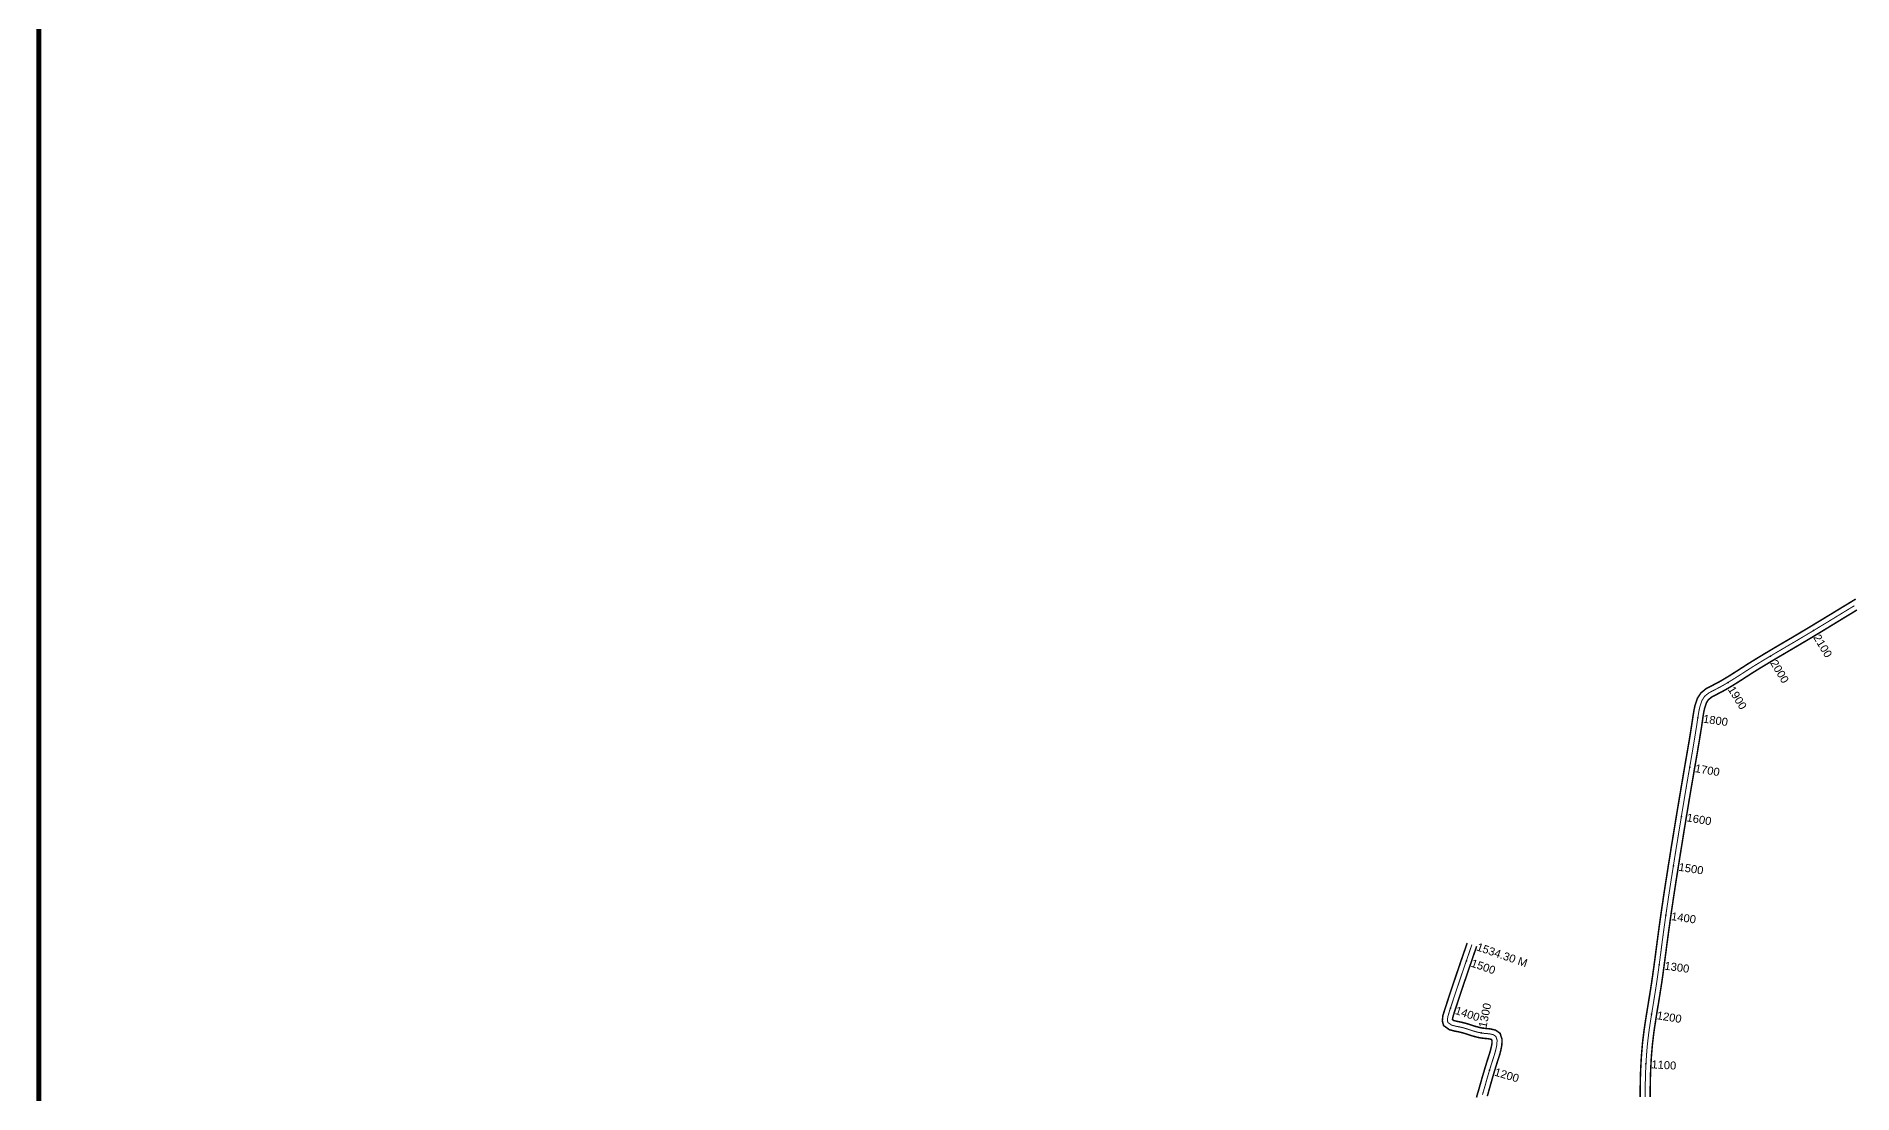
# Model space of a CAD drawing. Header units: inches. Extents: x 201585 to 225365, y 1598878 to 1613111.
# Drawn here: x 202201 to 205832, y 1605823 to 1607936 of the extents above; entities that cross this region are included whole.
import ezdxf
from ezdxf.enums import TextEntityAlignment as Align

# ---------------------------------------------------------------- set-up
doc = ezdxf.new("R2010")
doc.units = ezdxf.units.IN
doc.header["$LTSCALE"] = 15
doc.header["$MEASUREMENT"] = 0
doc.linetypes.add('HIDDEN2', pattern=[0.1875, 0.125, -0.0625])
for name, color, linetype in [('CANAL1', 7, 'Continuous'), ('CHANAGE', 1, 'Continuous'), ('text2', 7, 'Continuous')]:
    doc.layers.add(name, color=color, linetype=linetype)
doc.styles.get("Standard").update_dxf_attribs({"font": 'arial.ttf'})

msp = doc.modelspace()

# ---------------------------------------------------------------- linework, layer by layer
at = {"layer": 'CANAL1', "color": 200, "linetype": 'ByBlock', "ltscale": 40, "const_width": 3}
for points in [[(205406.8, 1605815.7), (205406.9, 1605829.5), (205407, 1605837), (205407.2, 1605847.6), (205407.4, 1605858.2), (205407.8, 1605868.9), (205408.3, 1605879.5), (205408.9, 1605890.2), (205409.6, 1605900.8), (205410.5, 1605911.4), (205411.4, 1605922.1), (205412.3, 1605930.4), (205413.9, 1605943.3), (205415.3, 1605953.9), (205416.9, 1605964.4), (205418.5, 1605974.9), (205420.2, 1605985.3), (205421.9, 1605995.8), (205423.6, 1606006.2), (205425.3, 1606016.6), (205427.4, 1606029.3), (205428.6, 1606037.3), (205430.2, 1606047.7), (205431.7, 1606058.1), (205433.1, 1606068.5), (205434.6, 1606078.9), (205436, 1606089.4), (205437.4, 1606099.8), (205438.7, 1606110.2), (205440.1, 1606120.7), (205441.5, 1606131.2), (205442.9, 1606141.6), (205444.4, 1606153), (205445.7, 1606162.6), (205447.2, 1606173.1), (205448.7, 1606183.5), (205450.2, 1606194), (205451.8, 1606204.4), (205453.3, 1606214.9), (205454.9, 1606225.3), (205456.5, 1606235.8), (205458.1, 1606246.2), (205459.8, 1606256.7), (205461.4, 1606267.1), (205463, 1606277.5), (205464.7, 1606287.9), (205466.9, 1606301.4), (205468, 1606308.8), (205469.7, 1606319.2), (205471.4, 1606329.6), (205473.1, 1606340), (205474.8, 1606350.4), (205476.5, 1606360.8), (205478.2, 1606371.2), (205479.9, 1606381.6), (205481.6, 1606392), (205483.4, 1606402.4), (205485.1, 1606412.8), (205486.9, 1606423.2), (205488.6, 1606433.6), (205490.4, 1606444.1), (205492.2, 1606454.5), (205493.9, 1606464.9), (205495.5, 1606474.1), (205497.5, 1606485.8), (205499.3, 1606496.2), (205501.1, 1606506.6), (205502.9, 1606517), (205504.7, 1606527.4), (205506.4, 1606537.8), (205508.1, 1606548.1), (205509.7, 1606558.5), (205511.8, 1606572.6), (205512.8, 1606579.2), (205514.6, 1606589.9), (205516.4, 1606598.4), (205521.3, 1606613), (205528.2, 1606623.7), (205538.6, 1606632.2), (205552.2, 1606639.3), (205558.6, 1606642.6), (205567.8, 1606647.6), (205576.7, 1606652.9), (205585.6, 1606658.3), (205594.3, 1606663.8), (205603.1, 1606669.4), (205615.6, 1606677.5), (205620.7, 1606680.8), (205629.7, 1606686.4), (205638.7, 1606691.9), (205647.7, 1606697.4), (205656.8, 1606702.9), (205665.9, 1606708.3), (205675, 1606713.7), (205684.1, 1606719.1), (205693.2, 1606724.4), (205702.4, 1606729.8), (205711.5, 1606735.1), (205723.1, 1606742), (205729.6, 1606745.9), (205738.7, 1606751.3), (205747.7, 1606756.7), (205756.7, 1606762.2), (205765.7, 1606767.6), (205774.7, 1606773.1), (205783.7, 1606778.6), (205792.7, 1606784), (205801.7, 1606789.5), (205810.7, 1606795), (205819.8, 1606800.5), (205830, 1606806.7), (205837.8, 1606811.4)], [(205426.8, 1605815.7), (205426.9, 1605829.3), (205427, 1605836.6), (205427.2, 1605847.1), (205427.4, 1605857.6), (205427.8, 1605868.1), (205428.3, 1605878.5), (205428.8, 1605888.9), (205429.5, 1605899.3), (205430.4, 1605909.7), (205431.3, 1605920.1), (205432.2, 1605928.1), (205433.7, 1605940.7), (205435.1, 1605951.1), (205436.7, 1605961.4), (205438.3, 1605971.8), (205439.9, 1605982.1), (205441.6, 1605992.5), (205443.4, 1606002.9), (205445.1, 1606013.4), (205447.1, 1606026.2), (205448.4, 1606034.3), (205450, 1606044.8), (205451.5, 1606055.3), (205453, 1606065.8), (205454.4, 1606076.2), (205455.8, 1606086.7), (205457.2, 1606097.2), (205458.6, 1606107.6), (205459.9, 1606118.1), (205461.3, 1606128.5), (205462.7, 1606139), (205464.2, 1606150.3), (205465.6, 1606159.8), (205467, 1606170.3), (205468.5, 1606180.7), (205470, 1606191.1), (205471.6, 1606201.5), (205473.1, 1606211.9), (205474.7, 1606222.3), (205476.3, 1606232.7), (205477.9, 1606243.2), (205479.5, 1606253.6), (205481.2, 1606264), (205482.8, 1606274.4), (205484.5, 1606284.8), (205486.6, 1606298.3), (205487.8, 1606305.6), (205489.5, 1606316), (205491.2, 1606326.4), (205492.8, 1606336.8), (205494.5, 1606347.2), (205496.2, 1606357.6), (205497.9, 1606368), (205499.6, 1606378.3), (205501.4, 1606388.7), (205503.1, 1606399.1), (205504.8, 1606409.5), (205506.6, 1606419.9), (205508.3, 1606430.3), (205510.1, 1606440.7), (205511.9, 1606451.1), (205513.7, 1606461.5), (205515.2, 1606470.7), (205517.3, 1606482.4), (205519.1, 1606492.8), (205520.9, 1606503.2), (205522.6, 1606513.7), (205524.4, 1606524.1), (205526.1, 1606534.6), (205527.8, 1606545), (205529.5, 1606555.4), (205531.6, 1606569.6), (205532.5, 1606576.1), (205534.2, 1606586.1), (205535.7, 1606593), (205539.5, 1606604.3), (205543.3, 1606610.2), (205549.7, 1606615.4), (205561.4, 1606621.6), (205568, 1606625), (205577.6, 1606630.2), (205587, 1606635.7), (205596.1, 1606641.3), (205605.1, 1606646.9), (205613.9, 1606652.6), (205626.4, 1606660.7), (205631.4, 1606663.9), (205640.2, 1606669.4), (205649.1, 1606674.9), (205658.1, 1606680.3), (205667, 1606685.7), (205676.1, 1606691.1), (205685.2, 1606696.5), (205694.3, 1606701.8), (205703.4, 1606707.2), (205712.5, 1606712.5), (205721.6, 1606717.9), (205733.3, 1606724.8), (205739.9, 1606728.7), (205749, 1606734.1), (205758, 1606739.6), (205767.1, 1606745), (205776.1, 1606750.5), (205785.1, 1606756), (205794.1, 1606761.5), (205803.1, 1606767), (205812.1, 1606772.5), (205821.1, 1606777.9), (205830.1, 1606783.4), (205840.3, 1606789.6)], [(205079.6, 1605815.2), (205082, 1605823.3), (205083.8, 1605829.5), (205085.9, 1605836.7), (205088.9, 1605847.3), (205090, 1605851.3), (205092.1, 1605858.7), (205094.3, 1605866), (205096.5, 1605873.4), (205098.7, 1605880.7), (205100.9, 1605887.9), (205103.4, 1605895.5), (205105.4, 1605901.8), (205107.4, 1605908.5), (205109.8, 1605918.5), (205110.5, 1605922.6), (205110.7, 1605928.3), (205109.9, 1605930.8), (205109.5, 1605931.1), (205104.6, 1605932.3), (205093.2, 1605933.4), (205087.9, 1605934.1), (205079.7, 1605935.8), (205072.1, 1605937.9), (205066.9, 1605939.5), (205058.3, 1605942.4), (205051.5, 1605944.4), (205043.9, 1605946.3), (205035.6, 1605947.8), (205025.5, 1605950.5), (205013.9, 1605958.8), (205011.4, 1605968), (205012.4, 1605978.3), (205015.8, 1605989.5), (205017.8, 1605995.5), (205020.1, 1606002.7), (205022.4, 1606009.6), (205023.6, 1606013.4), (205026.9, 1606023.3), (205029.2, 1606030.3), (205031.5, 1606037.3), (205033.9, 1606044.3), (205036.3, 1606051.4), (205038.7, 1606058.5), (205041.1, 1606065.7), (205043.6, 1606072.9), (205046.1, 1606080.1), (205048.5, 1606087.4), (205051, 1606094.7), (205053.5, 1606102), (205056.1, 1606109.3), (205058.6, 1606116.6), (205061.1, 1606123.9)], [(205101.2, 1605817.7), (205103.1, 1605824), (205105.1, 1605831.3), (205108.1, 1605841.8), (205109.2, 1605845.8), (205111.3, 1605853.1), (205113.5, 1605860.4), (205115.6, 1605867.6), (205117.8, 1605874.8), (205120, 1605881.9), (205122.4, 1605889.4), (205124.5, 1605895.8), (205126.8, 1605903.2), (205129.4, 1605914.5), (205130.4, 1605920.6), (205130.8, 1605931.2), (205126.9, 1605943.2), (205118, 1605949.6), (205107.9, 1605952), (205095.5, 1605953.3), (205091.2, 1605953.8), (205084.4, 1605955.3), (205077.8, 1605957.1), (205073.1, 1605958.6), (205064.3, 1605961.5), (205056.7, 1605963.7), (205048.1, 1605965.8), (205040, 1605967.4), (205034.1, 1605968.9), (205031.7, 1605970.6), (205032.1, 1605974.4), (205034.8, 1605983.5), (205036.7, 1605989.3), (205039.1, 1605996.5), (205041.4, 1606003.4), (205042.6, 1606007.1), (205045.9, 1606017), (205048.2, 1606023.9), (205050.5, 1606030.9), (205052.9, 1606037.9), (205055.2, 1606045), (205057.7, 1606052.1), (205060.1, 1606059.3), (205062.5, 1606066.5), (205065, 1606073.7), (205067.5, 1606080.9), (205070, 1606088.2), (205072.5, 1606095.5), (205075, 1606102.8), (205077.5, 1606110.1), (205080, 1606117.4)]]:
    msp.add_lwpolyline(points, dxfattribs=at)
at = {"layer": 'CANAL1', "color": 1, "linetype": 'HIDDEN2', "ltscale": 40, "const_width": 2}
for points in [[(205416.8, 1605815.7), (205416.9, 1605829.4), (205417, 1605836.8), (205417.2, 1605847.4), (205417.4, 1605857.9), (205417.8, 1605868.5), (205418.3, 1605879), (205418.9, 1605889.5), (205419.6, 1605900.1), (205420.4, 1605910.6), (205421.4, 1605921.1), (205422.3, 1605929.2), (205423.8, 1605942), (205425.2, 1605952.5), (205426.8, 1605962.9), (205428.4, 1605973.3), (205430.1, 1605983.7), (205431.8, 1605994.1), (205433.5, 1606004.6), (205435.2, 1606015), (205437.3, 1606027.8), (205438.5, 1606035.8), (205440.1, 1606046.2), (205441.6, 1606056.7), (205443.1, 1606067.1), (205444.5, 1606077.6), (205445.9, 1606088), (205447.3, 1606098.5), (205448.7, 1606108.9), (205450, 1606119.4), (205451.4, 1606129.9), (205452.8, 1606140.3), (205454.3, 1606151.6), (205455.7, 1606161.2), (205457.1, 1606171.7), (205458.6, 1606182.1), (205460.1, 1606192.5), (205461.7, 1606203), (205463.2, 1606213.4), (205464.8, 1606223.8), (205466.4, 1606234.3), (205468, 1606244.7), (205469.6, 1606255.1), (205471.3, 1606265.5), (205472.9, 1606275.9), (205474.6, 1606286.4), (205476.7, 1606299.9), (205477.9, 1606307.2), (205479.6, 1606317.6), (205481.3, 1606328), (205483, 1606338.4), (205484.7, 1606348.8), (205486.4, 1606359.2), (205488.1, 1606369.6), (205489.8, 1606380), (205491.5, 1606390.4), (205493.2, 1606400.8), (205495, 1606411.2), (205496.7, 1606421.6), (205498.5, 1606432), (205500.2, 1606442.4), (205502, 1606452.8), (205503.8, 1606463.2), (205505.4, 1606472.4), (205507.4, 1606484.1), (205509.2, 1606494.5), (205511, 1606504.9), (205512.8, 1606515.4), (205514.5, 1606525.8), (205516.3, 1606536.2), (205517.9, 1606546.6), (205519.6, 1606557), (205521.7, 1606571.1), (205522.7, 1606577.7), (205524.4, 1606588), (205526.1, 1606595.7), (205530.4, 1606608.7), (205535.7, 1606617), (205544.2, 1606623.8), (205556.8, 1606630.4), (205563.3, 1606633.8), (205572.7, 1606638.9), (205581.9, 1606644.3), (205590.8, 1606649.8), (205599.7, 1606655.4), (205608.5, 1606661), (205621, 1606669.1), (205626.1, 1606672.3), (205634.9, 1606677.9), (205643.9, 1606683.4), (205652.9, 1606688.9), (205661.9, 1606694.3), (205671, 1606699.7), (205680.1, 1606705.1), (205689.2, 1606710.4), (205698.3, 1606715.8), (205707.4, 1606721.1), (205716.6, 1606726.5), (205728.2, 1606733.4), (205734.8, 1606737.3), (205743.8, 1606742.7), (205752.9, 1606748.1), (205761.9, 1606753.6), (205770.9, 1606759.1), (205779.9, 1606764.5), (205788.9, 1606770), (205797.9, 1606775.5), (205806.9, 1606781), (205815.9, 1606786.5), (205824.9, 1606792), (205835.1, 1606798.1)], [(205091.6, 1605820.5), (205093.4, 1605826.7), (205095.5, 1605834), (205098.5, 1605844.5), (205099.6, 1605848.6), (205101.7, 1605855.9), (205103.9, 1605863.2), (205106, 1605870.5), (205108.2, 1605877.7), (205110.5, 1605884.9), (205112.9, 1605892.4), (205115, 1605898.8), (205117.1, 1605905.9), (205119.6, 1605916.5), (205120.5, 1605921.6), (205120.8, 1605929.8), (205118.4, 1605937), (205113.7, 1605940.4), (205106.3, 1605942.2), (205094.3, 1605943.3), (205089.6, 1605944), (205082, 1605945.5), (205074.9, 1605947.5), (205070, 1605949), (205061.3, 1605951.9), (205054.1, 1605954.1), (205046, 1605956), (205037.8, 1605957.6), (205029.8, 1605959.7), (205022.6, 1605964.9), (205021.5, 1605968.9), (205022.3, 1605976.4), (205025.3, 1605986.5), (205027.2, 1605992.4), (205029.6, 1605999.6), (205031.9, 1606006.5), (205033.1, 1606010.3), (205036.4, 1606020.2), (205038.7, 1606027.1), (205041, 1606034.1), (205043.4, 1606041.1), (205045.8, 1606048.2), (205048.2, 1606055.3), (205050.6, 1606062.5), (205053.1, 1606069.7), (205055.5, 1606076.9), (205058, 1606084.2), (205060.5, 1606091.4), (205063, 1606098.7), (205065.5, 1606106), (205068, 1606113.3), (205070.5, 1606120.7)]]:
    msp.add_lwpolyline(points, dxfattribs=at)
at = {"layer": 'CHANAGE'}
for p in [(205753.4, 1606748.5), (205667.4, 1606697.5), (205582.5, 1606644.7), (205522.1, 1606574.1), (205505.9, 1606475.4), (205489.3, 1606376.8), (205473.3, 1606278.1), (205458.2, 1606179.3), (205059.4, 1606088.2), (205444.8, 1606080.2), (205027.6, 1605993.4), (205429.7, 1605981.3), (205089.3, 1605944), (205105.9, 1605869.9), (205418.4, 1605882)]:
    msp.add_point(p, dxfattribs=at)
at = {"layer": 'text2', "color": 5, "const_width": 10}
msp.add_lwpolyline([(202205.6, 1612391.7), (212637.8, 1612391.7), (212637.8, 1598882.9), (202205.6, 1598882.9)], close=True, dxfattribs=at)

# ---------------------------------------------------------------- texts
at = {"layer": 'CHANAGE'}
for s, rotation, p in [('2100', 301.1205, (205759.1, 1606739.1)), ('2000', 300.7842, (205673, 1606688.1)), ('1900', 301.4852, (205588.3, 1606635.3)), ('1800', 351.6255, (205533, 1606572.5)), ('1700', 350.1913, (205516.7, 1606473.6)), ('1600', 350.6365, (205500.1, 1606375.1)), ('1500', 350.9526, (205484.1, 1606276.4)), ('1400', 351.867, (205469.1, 1606177.7)), ('1534.30 M', 341.0274, (205080.9, 1606117.1)), ('1500', 341.0883, (205069.8, 1606084.6)), ('1300', 352.3337, (205455.7, 1606078.7)), ('1300', 78.4014, (205091.5, 1605954.8)), ('1400', 341.7832, (205038, 1605990)), ('1200', 350.8669, (205440.5, 1605979.6)), ('1200', 343.4115, (205116.4, 1605866.8)), ('1100', 356.8195, (205429.4, 1605881.4))]:
    msp.add_text(s, height=16, rotation=rotation, dxfattribs=at).set_placement(p, align=Align.MIDDLE_LEFT)

doc.saveas('drawing.dxf')
